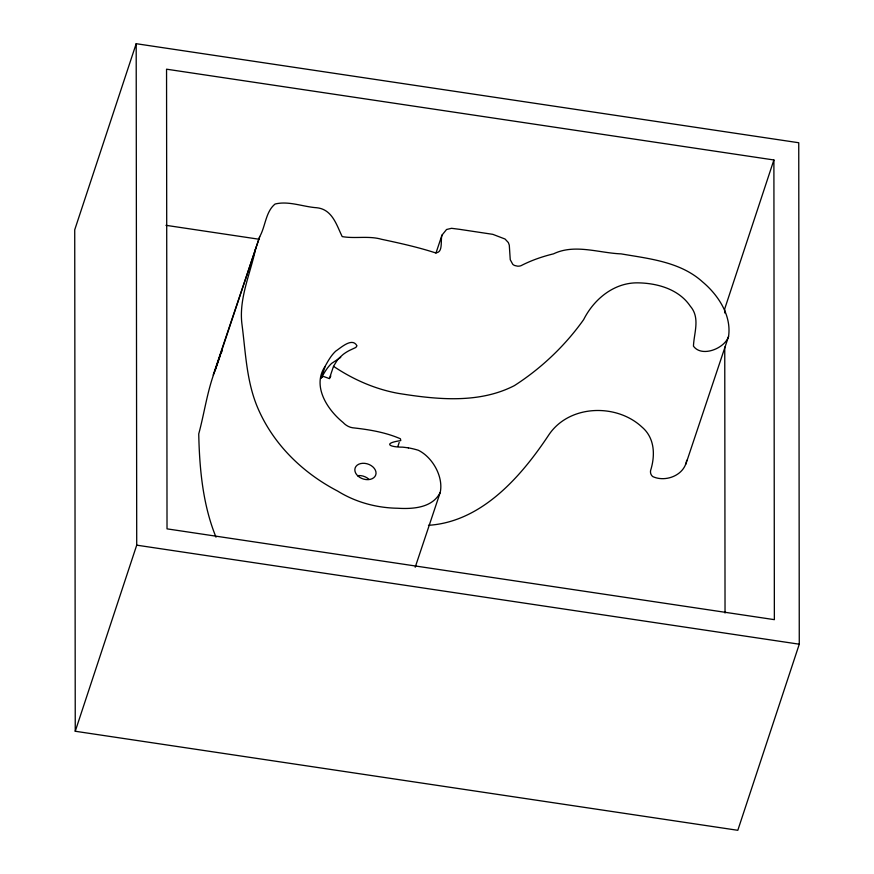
<?xml version="1.0" encoding="UTF-8"?>
<svg xmlns="http://www.w3.org/2000/svg" width="874" height="874" viewBox="0 0 874 874"><rect width="100%" height="100%" fill="white"/><g stroke="black" fill="none" stroke-linecap="round" stroke-linejoin="round"><path stroke-width="1.31" d="M428.478 525.307C481.825 521.909 521.308 476.406 548.894 434.771C569.149 404.607 616.323 403.165 641.909 427.004C654.91 437.983 655.336 455.463 650.595 470.529C650.136 472.758 650.944 475.194 652.769 476.592C665.66 482.557 684.484 475.292 686.68 460.314M685.839 464.149L728.545 336.534C731.691 315.438 718.21 295.008 702.62 281.941C680.42 261.774 649.262 258.726 621.086 253.875C599.061 253.034 574.71 243.595 553.548 253.842C542.186 256.595 531.337 260.365 520.959 265.718A8.543 6.162 18.5 0 1 517.572 266.166L514.742 265.532A5.463 3.933 18.5 0 1 512.765 264.309L510.252 259.709L509.291 245.168L508.351 242.579L505.052 239.028L492.816 234.341L459.462 229.316L451.541 228.311L446.548 229.501L441.96 235.172L435.918 253.22M441.96 235.172C440.267 240.481 443.588 253.569 435.034 252.717C417.564 247.08 399.538 243.103 381.523 239.279C368.664 235.576 355.128 238.886 342.204 236.603C336.687 225.448 332.481 209.356 316.814 207.75C303.081 206.843 288.693 200.649 275.091 204.024C265.609 211.65 265.51 226.442 259.72 236.614L214.96 370.86C207.236 391.148 204.407 412.998 198.737 433.919C199.48 468.54 202.779 504.822 216.009 537.16M259.72 236.614L213.18 375.033M255.874 247.418C250.816 273.038 238.373 298.591 242.065 325.041C245.627 352.637 246.555 381.25 257.459 407.229C273.027 444.123 302.48 472.768 337.692 491.101C355.718 502.288 376.541 507.892 397.703 508.253C412.878 509.16 432.499 507.947 440.212 492.466C443.631 476.701 432.488 457.178 418.329 450.263A60.011 43.241 18.5 0 0 408.387 447.859M214.96 370.86L220.532 354.702M136.191 43.7L74.727 229.796L75.251 731.254L737.809 830.3L799.273 644.204L798.749 142.746L136.191 43.7L136.715 545.158L75.251 731.254M773.894 159.975L774.364 619.655L167.021 528.857L166.552 69.188L773.894 159.975L724.721 308.85L724.721 312.947M325.237 366.108L321.129 378.376M340.729 357.39L331.705 363.344A50.463 36.358 18.5 0 0 329.531 365.551A65.801 47.414 18.5 0 0 327.575 367.932A89.279 64.326 18.5 0 0 326.373 369.593A112.844 81.304 18.5 0 0 324.702 372.149A160.39 115.565 18.5 0 0 323.162 374.738L321.545 377.623L322.353 376.825A2.644 1.901 18.5 0 1 323.577 376.486L329.4 378.584L333.507 366.315L337.167 360.383A52.079 37.527 18.5 0 1 339.167 358.023L343.089 354.483A55.575 40.04 18.5 0 1 349.545 350.408L355.86 347.437L356.953 345.787C352.32 337.178 341.395 347.328 335.813 351.075A50.463 36.358 18.5 0 0 333.639 353.282A65.801 47.414 18.5 0 0 331.672 355.663A89.279 64.326 18.5 0 0 330.481 357.324A112.844 81.304 18.5 0 0 328.81 359.869A160.39 115.565 18.5 0 0 327.269 362.459L325.652 365.354M397.965 446.133L399.2 442.452M415.194 567.237L440.212 492.466M221.013 353.566L222.433 350.135M329.4 378.584L329.848 377.732M728.545 336.534C724.59 348.529 701.713 357.717 693.453 346.159C693.978 332.819 700.467 317.841 690.252 306.129C678.781 289.141 657.324 283.132 637.823 282.848C614.007 282.51 593.949 299.159 583.646 319.622C565.107 345.722 541.279 368.347 514.371 385.631C478.712 403.974 436.563 399.516 398.369 393.387C375.11 389.181 353.249 379.534 333.682 366.424M325.172 366.239C311.789 385.838 327.171 409.567 342.99 422.393C345.536 425.157 348.813 427.168 352.55 427.768C368.872 429.538 385.259 432.215 400.423 438.77L400.773 440.605C383.325 443.129 388.417 447.127 402.663 447.16A94.086 67.79 18.5 0 1 404.094 447.313A74.629 53.773 18.5 0 1 405.525 447.488A61.967 44.65 18.5 0 1 406.956 447.685A53.412 38.489 18.5 0 1 408.387 447.903M330.328 376.858L330.831 375.995M165.962 225.317L259.086 239.247M136.715 545.158L799.273 644.204M724.754 347.044L725.038 613.024M358.58 475.565A10.87 7.833 18.5 0 1 368.828 479.192M357.947 476.013A10.87 7.833 18.5 0 0 375.689 475.095A10.87 7.833 18.5 0 0 362.688 463.296A10.87 7.833 18.5 0 0 357.947 476.013"/></g></svg>
